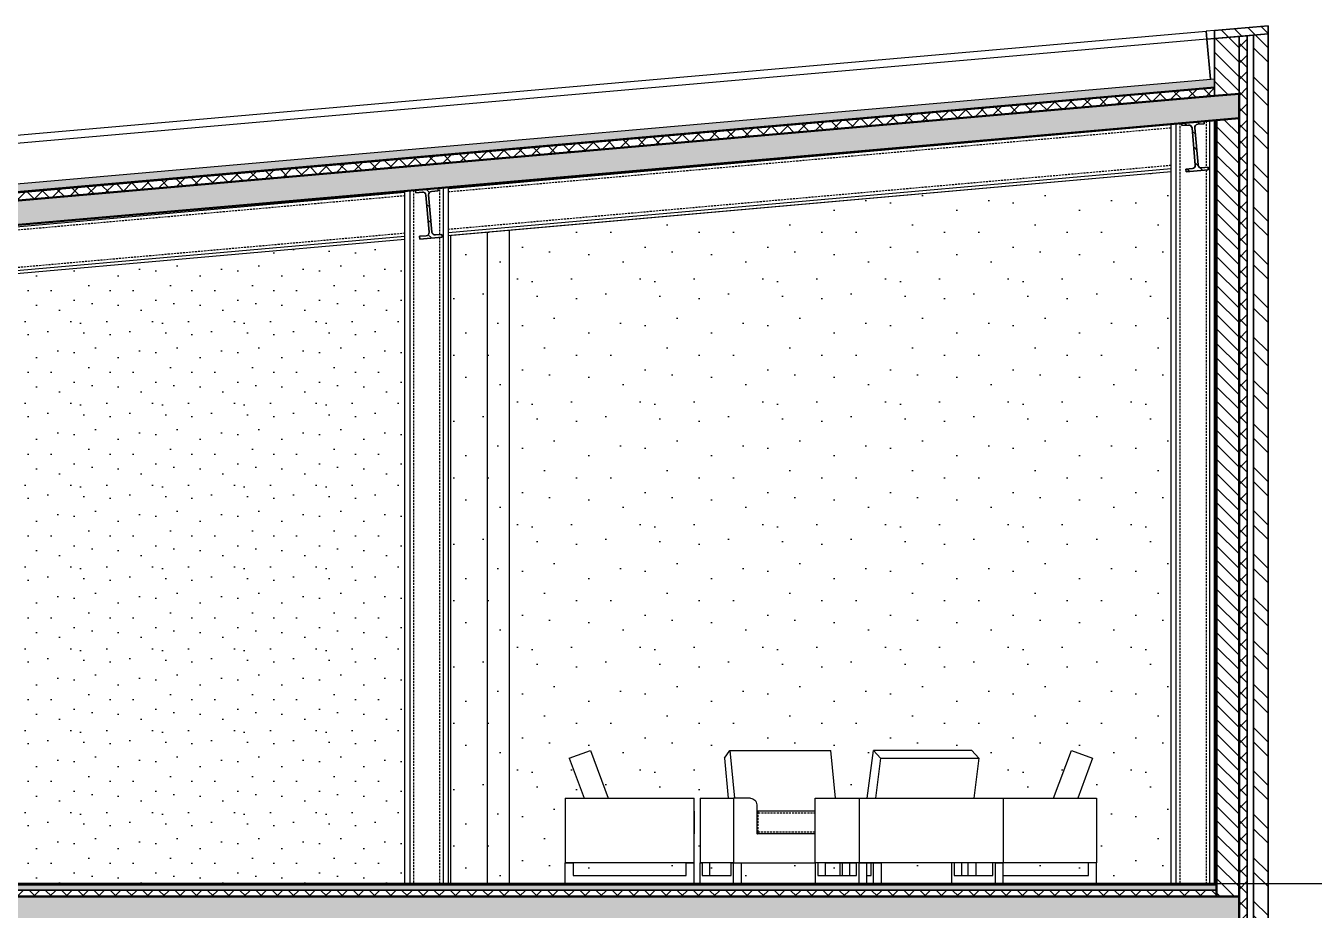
# Model space of a CAD drawing. Header units: millimetres. Extents: x -100 to 224448, y 0 to 22177.
# Drawn here: x 87564 to 95565, y 16685 to 22177 of the extents above; entities that cross this region are included whole.
import ezdxf

# ---------------------------------------------------------------- set-up
doc = ezdxf.new("R2010")
doc.units = ezdxf.units.MM
doc.linetypes.add('DASHED', pattern=[19.05, 12.7, -6.35])
doc.layers.get('0').update_dxf_attribs({"true_color": 0xdfdfdf})
for name, color, linetype in [('Background_0', 7, 'Continuous'), ('Background_Back bricks', 7, 'Continuous'), ('Background_Front bricks', 7, 'Continuous'), ('Boundary_0', 7, 'Continuous'), ('Boundary_Air', 7, 'Continuous'), ('Boundary_Bitumen_ SBS Modified_ Asphalt', 7, 'Continuous'), ('Boundary_Cavity Wall_ Front', 7, 'Continuous'), ('Boundary_Floor_ Ceramic Tiles', 7, 'Continuous'), ('Boundary_Front bricks', 7, 'Continuous'), ('Boundary_Gravel', 7, 'Continuous'), ('Boundary_Gypsum Board', 54, 'Continuous'), ('Boundary_Insulation_ Extruded Polystyrene', 42, 'Continuous'), ('Boundary_Insulation_ Polyurethane Foam', 42, 'Continuous'), ('Boundary_Screed', 7, 'Continuous'), ('Elevation_Gypsum Board', 7, 'Continuous'), ('Elevation_Plaster_ Cement', 7, 'Continuous'), ('Fill_0', 7, 'Continuous'), ('Fill_Bitumen_ SBS Modified_ Asphalt', 251, 'Continuous'), ('Fill_Concrete_ Beam and Pot Floor', 85, 'Continuous'), ('Fill_Concrete_ Reinforced', 85, 'Continuous'), ('Fill_Floor_ Ceramic Tiles', 251, 'Continuous'), ('Fill_Front bricks', 7, 'Continuous'), ('Fill_Gravel', 251, 'Continuous'), ('Fill_Gypsum Board', 251, 'Continuous'), ('Fill_Insulation_ Extruded Polystyrene', 42, 'Continuous'), ('Fill_Insulation_ Polyurethane Foam', 42, 'Continuous'), ('Fill_Screed', 251, 'Continuous'), ('Fill_Supporting Wall_ Brick', 11, 'Continuous'), ('Viewport border', 7, 'Continuous')]:
    doc.layers.add(name, color=color, linetype=linetype)
for name, color, linetype, lineweight in [('Background_Air', 7, 'Continuous', 9), ('Background_Bitumen_ SBS Modified_ Asphalt', 7, 'Continuous', 9), ('Background_Concrete_ Beam and Pot Floor', 7, 'Continuous', 9), ('Background_Concrete_ Reinforced', 7, 'Continuous', 9), ('Background_Floor_ Ceramic Tiles', 7, 'Continuous', 9), ('Background_Gravel', 7, 'Continuous', 9), ('Background_Gypsum Board', 7, 'Continuous', 9), ('Background_Insulation_ Extruded Polystyrene', 7, 'Continuous', 9), ('Background_Insulation_ Polyurethane Foam', 7, 'Continuous', 9), ('Background_Plaster_ Cement', 7, 'Continuous', 9), ('Background_Screed', 7, 'Continuous', 9), ('Background_Supporting Wall_ Brick', 7, 'Continuous', 9), ('Boundary_Concrete_ Beam and Pot Floor', 99, 'Continuous', 50), ('Boundary_Concrete_ Reinforced', 99, 'Continuous', 50), ('Boundary_Supporting Wall_ Brick', 14, 'Continuous', 50)]:
    doc.layers.add(name, color=color, linetype=linetype, lineweight=lineweight)
for name, color, linetype, true_color in [('Background_DETAIL_OBJECTS', 7, 'Continuous', 0xdfdfdf), ('Boundary_DETAIL_OBJECTS', 7, 'Continuous', 0xdfdfdf), ('Fill_DETAIL_OBJECTS', 7, 'Continuous', 0xdfdfdf)]:
    doc.layers.add(name, color=color, linetype=linetype, true_color=true_color)
doc.layers.add('BIM_ROOM_LINES', color=7, linetype='Continuous', plot=False)

# ---------------------------------------------------------------- blocks, each defined once
blk = doc.blocks.new("AA'__section__..%5CMainBuilding.dwg", base_point=(4426.8, -9050, 0))
at = {"layer": 'Elevation_Gypsum Board'}
h = blk.add_hatch(dxfattribs=at)
h.set_pattern_fill('DOTS2', color=256, scale=30, style=0)
h.paths.add_polyline_path([(22631.2, 8330), (22631.2, 8319.7), (22631.2, 8295), (22631.2, 8250), (22631.2, 8110), (22631.2, 7930), (22631.2, 7800), (22668.3, 7800), (22668.3, 7930), (22668.3, 8330), (22843.6, 8330), (22819.6, 8578.3), (22853.5, 8627.4), (23481.4, 8627.4), (23510.2, 8330), (23657, 8330), (23706.5, 8330), (23744.6, 8627.4), (24355.4, 8627.4), (24400.2, 8578.3), (24368.5, 8330), (24549.7, 8330), (24864.1, 8330), (24975.3, 8627.4), (25106.4, 8578.3), (25013.6, 8330), (25131.2, 8330), (25131.2, 7930), (25131.2, 7800), (25593.9, 7800), (25593.9, 12222.9), (21120.9, 11826.8), (21120.9, 7800), (21831.2, 7800), (21831.2, 7930), (21831.2, 8330), (21948.9, 8330), (21856, 8578.3), (21987.2, 8627.4), (22098.4, 8330)])
h = blk.add_hatch(dxfattribs=at)
h.set_pattern_fill('DOTS2', color=256, scale=30, style=0)
h.paths.add_polyline_path([(22581.2, 7930), (21881.2, 7930), (21881.2, 7850), (22581.2, 7850)])
h = blk.add_hatch(dxfattribs=at)
h.set_pattern_fill('DOTS2', color=256, scale=30, style=0)
h.paths.add_polyline_path([(22729.5, 7930), (22729.5, 7850), (22862.4, 7850), (22862.4, 7930)])
h = blk.add_hatch(dxfattribs=at)
h.set_pattern_fill('DOTS2', color=256, scale=30, style=0)
h.paths.add_polyline_path([(22923.6, 7930), (22923.6, 7800), (23383.3, 7800), (23383.3, 7930)])
h = blk.add_hatch(dxfattribs=at)
h.set_pattern_fill('DOTS2', color=256, scale=30, style=0)
h.paths.add_polyline_path([(23537.6, 7930), (23447.4, 7930), (23447.4, 7850), (23537.6, 7850)])
h = blk.add_hatch(dxfattribs=at)
h.set_pattern_fill('DOTS2', color=256, scale=30, style=0)
h.paths.add_polyline_path([(23598.8, 7930), (23598.8, 7850), (23639.9, 7850), (23639.9, 7930)])
h = blk.add_hatch(dxfattribs=at)
h.set_pattern_fill('DOTS2', color=256, scale=30, style=0)
h.paths.add_polyline_path([(23731.7, 7930), (23703.9, 7930), (23703.9, 7850), (23731.7, 7850)])
h = blk.add_hatch(dxfattribs=at)
h.set_pattern_fill('DOTS2', color=256, scale=30, style=0)
h.paths.add_polyline_path([(23792.9, 7930), (23792.9, 7800), (24229.1, 7800), (24229.1, 7930)])
h = blk.add_hatch(dxfattribs=at)
h.set_pattern_fill('DOTS2', color=256, scale=30, style=0)
h.paths.add_polyline_path([(24331.2, 7850), (24331.2, 7930), (24293.1, 7930), (24293.1, 7850)])
h = blk.add_hatch(dxfattribs=at)
h.set_pattern_fill('DOTS2', color=256, scale=30, style=0)
h.paths.add_polyline_path([(24485.6, 7930), (24381.2, 7930), (24381.2, 7850), (24485.6, 7850)])
h = blk.add_hatch(dxfattribs=at)
h.set_pattern_fill('DOTS2', color=256, scale=30, style=0)
h.paths.add_polyline_path([(25081.2, 7930), (24549.7, 7930), (24549.7, 7850), (25081.2, 7850)])
at = {"layer": 'Elevation_Plaster_ Cement'}
h = blk.add_hatch(dxfattribs=at)
h.set_pattern_fill('DOTS2', color=256, scale=20, style=0)
h.paths.add_polyline_path([(13278.1, 9935), (13278.1, 7800), (14174.2, 7800), (14268.3, 8030), (14268.8, 8031.3), (14272.6, 8040.9), (14296.6, 8102.2), (14296.7, 8102.4), (14296.7, 8102.5, -0.269538), (14298.5, 8103.9), (14324.1, 8166.5), (14322.2, 8166.5), (14322.3, 8171), (14322.5, 8171), (14322.5, 8171.5), (14063, 8542.1), (14063, 8548.2), (14598.4, 8160.1), (14598.4, 8154.2), (14525.3, 8161.8), (14525.1, 8157.3), (14523.2, 8157.4), (14641, 7800), (14908.5, 7800), (14908.5, 8372.3), (14908.5, 8410), (14908.5, 8470), (14758.5, 8470), (14758.5, 8490), (16258.5, 8490), (16258.5, 8470), (16108.5, 8470), (16108.5, 8410), (16108.5, 8372.3), (16108.5, 7800), (16375.9, 7800), (16493.8, 8157.4), (16491.8, 8157.3), (16491.6, 8161.8), (16418.5, 8154.2), (16418.5, 8160.1), (16954, 8548.2), (16954, 8542.1), (16694.5, 8171.5), (16694.5, 8171), (16694.7, 8171), (16694.8, 8166.5), (16692.8, 8166.5), (16718.4, 8103.9, -0.269538), (16720.3, 8102.5), (16720.4, 8102.2), (16744.4, 8040.9), (16748.1, 8031.3), (16748.6, 8030), (16842.7, 7800), (20835.9, 7800), (20835.9, 11801.6), (11180.9, 10946.9), (11180.9, 8548.1), (11238.1, 8542.1), (11238.1, 9935)])
at = {"layer": 'Fill_0', "extrusion": (-1.97613e-15, 2.36291e-15, -1)}
h = blk.add_hatch(dxfattribs=at)
h.set_pattern_fill('ANSI31', color=256, scale=20, style=0)
h.set_pattern_definition([(45, (-5595.9, -5200), (-44.90128, 44.90128), [])])
edge = h.paths.add_edge_path()
edge.add_line((-25701.9, 12510.7), (-25661.1, 12507.1))
edge.add_line((-25661.1, 12507.1), (-25659.7, 12523.7))
edge.add_line((-25659.7, 12523.7), (-25798.1, 12535.8))
edge.add_line((-25798.1, 12535.8), (-25799.6, 12519.2))
edge.add_line((-25799.6, 12519.2), (-25758.8, 12515.6))
edge.add_spline(control_points=[(-25758.8, 12515.6), (-25739, 12513.9), (-25740.8, 12494.1)], knot_values=[-0.785398, -0.785398, -0.785398, 0.785398, 0.785398, 0.785398], weights=[1, 0.707107, 1], degree=2, periodic=0)
edge.add_line((-25740.8, 12494.1), (-25761, 12263.2))
edge.add_spline(control_points=[(-25761, 12263.2), (-25762.7, 12243.3), (-25782.5, 12245.1)], knot_values=[-0.785398, -0.785398, -0.785398, 0.785398, 0.785398, 0.785398], weights=[1, 0.707107, 1], degree=2, periodic=0)
edge.add_line((-25782.5, 12245.1), (-25823.3, 12248.6))
edge.add_line((-25823.3, 12248.6), (-25824.7, 12232))
edge.add_line((-25824.7, 12232), (-25686.2, 12219.9))
edge.add_line((-25686.2, 12219.9), (-25684.8, 12236.5))
edge.add_line((-25684.8, 12236.5), (-25725.5, 12240.1))
edge.add_spline(control_points=[(-25725.5, 12240.1), (-25745.4, 12241.8), (-25743.6, 12261.6)], knot_values=[-0.785398, -0.785398, -0.785398, 0.785398, 0.785398, 0.785398], weights=[1, 0.707107, 1], degree=2, periodic=0)
edge.add_line((-25743.6, 12261.6), (-25723.4, 12492.6))
edge.add_spline(control_points=[(-25723.4, 12492.6), (-25721.7, 12512.4), (-25701.9, 12510.7)], knot_values=[-0.785398, -0.785398, -0.785398, 0.785398, 0.785398, 0.785398], weights=[1, 0.707107, 1], degree=2, periodic=0)
at = {"layer": 'Fill_0', "extrusion": (8.443e-16, 1.17679e-15, -1)}
h = blk.add_hatch(dxfattribs=at)
h.set_pattern_fill('ANSI31', color=256, scale=20, style=0)
h.set_pattern_definition([(45, (-5595.9, -5200), (-44.90128, 44.90128), [])])
edge = h.paths.add_edge_path()
edge.add_spline(control_points=[(-21000.8, 12098.8), (-20981, 12097), (-20982.7, 12077.2)], knot_values=[-0.785398, -0.785398, -0.785398, 0.785398, 0.785398, 0.785398], weights=[1, 0.707107, 1], degree=2, periodic=0)
edge.add_line((-20982.7, 12077.2), (-21002.9, 11846.3))
edge.add_spline(control_points=[(-21002.9, 11846.3), (-21004.7, 11826.5), (-21024.5, 11828.2)], knot_values=[-0.785398, -0.785398, -0.785398, 0.785398, 0.785398, 0.785398], weights=[1, 0.707107, 1], degree=2, periodic=0)
edge.add_line((-21024.5, 11828.2), (-21065.2, 11831.8))
edge.add_line((-21065.2, 11831.8), (-21066.7, 11815.1))
edge.add_line((-21066.7, 11815.1), (-20928.2, 11803))
edge.add_line((-20928.2, 11803), (-20926.8, 11819.7))
edge.add_line((-20926.8, 11819.7), (-20967.5, 11823.2))
edge.add_spline(control_points=[(-20967.5, 11823.2), (-20987.3, 11825), (-20985.6, 11844.8)], knot_values=[-0.785398, -0.785398, -0.785398, 0.785398, 0.785398, 0.785398], weights=[1, 0.707107, 1], degree=2, periodic=0)
edge.add_line((-20985.6, 11844.8), (-20965.4, 12075.7))
edge.add_spline(control_points=[(-20965.4, 12075.7), (-20963.7, 12095.5), (-20943.8, 12093.8)], knot_values=[-0.785398, -0.785398, -0.785398, 0.785398, 0.785398, 0.785398], weights=[1, 0.707107, 1], degree=2, periodic=0)
edge.add_line((-20943.8, 12093.8), (-20903.1, 12090.2))
edge.add_line((-20903.1, 12090.2), (-20901.6, 12106.9))
edge.add_line((-20901.6, 12106.9), (-21040.1, 12119))
edge.add_line((-21040.1, 12119), (-21041.6, 12102.3))
edge.add_line((-21041.6, 12102.3), (-21000.8, 12098.8))
at = {"layer": 'Fill_Bitumen_ SBS Modified_ Asphalt', "extrusion": (-8.83442e-16, 1.01422e-14, -1)}
blk.add_hatch(color=256, dxfattribs=at).paths.add_polyline_path([(-5927.9, 11002.6), (-25863.9, 12746.8), (-25863.9, 12741.8), (-5927.9, 10997.6)])
at = {"layer": 'Fill_Concrete_ Beam and Pot Floor', "extrusion": (-3.14407e-16, 3.56193e-15, -1)}
h = blk.add_hatch(dxfattribs=at)
h.set_pattern_fill('CONCRETE2', color=256, scale=20, angle=15, style=0)
h.set_pattern_definition([(65, (-5595.9, -5200), (288.1626, 50.8108), [30.48, -335.28]), (10, (-5595.9, -5200), (-133.5858, 280.6803), [24.384, -268.224]), (115.4514, (-5571.9, -5195.77), (154.577, 331.491), [25.904, -284.944]), (61.1842, (-5616.94, -5121.5), (436.358, 47.282), [45.72, -502.92]), (111.6356, (-5580.57, -5117.55), (264.442, 480.704), [38.856, -427.416]), (6.1842, (-5616.94, -5121.5), (264.442, 480.704), [36.576, -402.336]), (36, (-5572.42, -5130.6), (276.6663, -95.2638), [30.48, -335.28]), (341, (-5572.42, -5130.6), (19.2398, 310.2522), [24.384, -268.224]), (86.4514, (-5549.37, -5138.54), (295.9062, 214.988), [25.904, -284.944]), (52.5, (-5595.9, -5200), (-30.24175, 131.95726), [0, -264.9728, 0, -272.288, 0, -269.24]), (22.5, (-5595.9, -5200), (61.7827, 182.4979), [0, -155.2448, 0, -258.8768, 0, -102.616]), (342.5, (-5683.44, -5223.46), (211.9256, 47.29565), [0, -101.6, 0, -316.992, 0, -420.624]), (332.5, (-5722.7, -5233.97), (218.4016, 100.6383), [0, -132.08, 0, -210.5152, 0, -298.704])])
h.paths.add_polyline_path([(-26015.9, 12554.3), (-5775.9, 10783.5), (-5775.9, 10934.1), (-5927.9, 10947.4), (-25863.9, 12691.6), (-26015.9, 12704.9)])
at = {"layer": 'Fill_Concrete_ Reinforced', "extrusion": (1.66128e-17, 2.88827e-15, -1)}
h = blk.add_hatch(dxfattribs=at)
h.set_pattern_fill('CONCRETE1', color=256, scale=20, angle=15, style=0)
h.set_pattern_definition([(15, (-5595.9, -5200), (287.368, 497.736), [50.8, -355.6]), (105, (-5595.9, -5200), (-497.736, 287.368), [50.8, -355.6]), (150, (-5546.83, -5186.85), (-392.5523, -105.184), [71.842, -502.8944]), (15, (-5606, -4966.04), (287.368, 497.736), [50.8, -355.6]), (60, (-5574.9, -4984), (-105.184, 392.5523), [35.921, -538.8154]), (150, (-5574.9, -4984), (-392.5523, -105.184), [35.921, -538.8154]), (15, (-5485.1, -4828.46), (287.368, 497.736), [71.842, -334.558]), (60, (-5485.1, -4828.46), (-105.184, 392.5523), [50.8, -523.9364]), (150, (-5415.7, -4809.87), (-392.5523, -105.184), [50.8, -523.9364]), (105, (-5352.3, -5029.55), (-497.736, 287.368), [50.8, -355.6]), (60, (-5352.32, -5029.55), (-105.184, 392.5523), [35.921, -538.8154]), (150, (-5334.36, -4998.44), (-392.5523, -105.184), [35.921, -538.8154]), (15, (-5573.13, -5088.7), (287.368, 497.736), [25.4, -340.36]), (15, (-5305, -4911.7), (287.368, 497.736), [25.4, -340.36]), (105, (-5440.83, -4895.5), (-497.736, 287.368), [25.4, -340.36]), (150, (-5332.6, -5103.15), (-392.5523, -105.184), [35.921, -538.8154]), (150, (-5576.65, -4879.3), (-392.5523, -105.184), [35.921, -538.8154]), (60, (-5446.4, -5021.9), (-105.184, 392.5523), [35.921, -538.8154]), (105, (-5474.1, -5114.77), (-497.736, 287.368), [6.35, -400.05]), (105, (-5500.1, -4944.24), (-497.736, 287.368), [6.35, -400.05]), (105, (-5334.15, -4827.46), (-497.736, 287.368), [6.35, -400.05]), (105, (-5272.14, -5034.36), (-497.736, 287.368), [6.35, -400.05])])
h.paths.add_polyline_path([(-26015.9, 7550), (-5775.9, 7550), (-5775.9, 7720), (-5915.9, 7720), (-25875.9, 7720), (-26015.9, 7720)])
at = {"layer": 'Fill_DETAIL_OBJECTS', "extrusion": (1.98867e-15, -1.35229e-15, -1)}
h = blk.add_hatch(dxfattribs=at)
h.set_pattern_fill('ANSI31', color=256, scale=20, style=0)
h.set_pattern_definition([(45, (-5595.9, -5200), (-44.90128, 44.90128), [])])
h.paths.add_polyline_path([(-25863.9, 13098.1), (-26195.9, 13127.2), (-26195.9, 13077), (-25863.9, 13047.9)])
at = {"layer": 'Fill_DETAIL_OBJECTS', "extrusion": (-1.74004e-16, 3.51253e-30, -1)}
h = blk.add_hatch(dxfattribs=at)
h.set_pattern_fill('ANSI31', color=256, scale=20, style=0)
h.set_pattern_definition([(45, (-5595.9, -5200), (-44.90128, 44.90128), [])])
h.paths.add_polyline_path([(-25863.9, 13047.9), (-26015.9, 13061.2), (-26015.9, 12704.9), (-25863.9, 12691.6)])
at = {"layer": 'Fill_Floor_ Ceramic Tiles', "extrusion": (2.10113e-17, -4.02994e-14, -1)}
h = blk.add_hatch(dxfattribs=at)
h.set_pattern_fill('_USER', color=256, scale=60, angle=90, style=0, pattern_type=0)
h.set_pattern_definition([(90, (-5595.9, -5200), (-60, -2e-13), [])])
h.paths.add_polyline_path([(-5915.9, 7800), (-25875.9, 7800), (-25875.9, 7792), (-5915.9, 7792)])
at = {"layer": 'Fill_Front bricks', "extrusion": (-3.94498e-15, 6.14013e-18, -1)}
h = blk.add_hatch(dxfattribs=at)
h.set_pattern_fill('ANSI32', color=256, scale=20, style=0)
h.set_pattern_definition([(45, (-5595.9, -5200), (-134.7038, 134.7038), []), (45, (-5506.1, -5200), (-134.7038, 134.7038), [])])
h.paths.add_polyline_path([(-26195.9, 13077), (-26195.9, 7550), (-26105.9, 7550), (-26105.9, 13069.1)])
at = {"layer": 'Fill_Gravel', "extrusion": (7.13573e-16, -8.11374e-15, -1)}
h = blk.add_hatch(dxfattribs=at)
h.set_pattern_fill('GRAVEL1', color=256, scale=10, angle=15, style=0)
h.set_pattern_definition([(243.0128, (-5517.303, -4992.59), (-971.645967, -1937.4994145), [24.2165, -2397.4358]), (199.9697, (-5528.293, -5014.17), (2039.8129444, 732.9143235), [41.5562, -4114.0665]), (147.5104, (-5567.35, -5028.362), (2251.126987, -1446.6607953), [29.3018, -2900.8858]), (282.2737, (-5623.511, -5089.998), (-757.8826197, 3523.9202684), [37.8428, -3746.4404]), (307.8337, (-5615.467, -5126.976), (-1428.383936, 1853.4615588), [37.1079, -3673.6871]), (12.2737, (-5592.706, -5156.284), (-3523.9202684, -757.8826197), [37.8428, -3746.4404]), (52.6942, (-5555.728, -5148.239), (-1794.3938764, -2344.3017267), [50.0452, -4954.4728]), (87.2553, (-5525.397, -5108.4324), (192.1451693, 4151.178115), [47.2478, -4677.5378]), (136.4296, (-5523.135, -5061.239), (-1996.570956, 1887.565762), [37.971, -3759.1331]), (190.2364, (-5550.646, -5035.067), (1959.120334, 338.596577), [43.3498, -2124.1373]), (237.3974, (-5593.3054, -5042.771), (-1573.9397224, -2471.5812392), [56.0606, -5550.0075]), (153.8141, (-5450.918, -5045.615), (-1496.591497, 717.087291), [19.1342, -1894.2919]), (186.4692, (-5468.088, -5037.172), (2353.4413602, 257.9018128), [36.4027, -3603.872]), (240, (-5504.26, -5041.27), (46.58744, -173.8667), [25.4558, -229.1026]), (218.1986, (-5522.02, -5023.67), (776.15828, 580.670656), [13.7084, -1357.1307]), (306.8014, (-5532.793, -5032.147), (-313.62893, 475.01257), [19.3865, -949.9432]), (45.9638, (-5521.18, -5047.67), (428.42463, 487.49592), [31.4872, -1018.0841]), (176.5651, (-5499.29, -5025.034), (394.32073, -80.6915), [22.7684, -546.4417]), (31.3895, (-5633.636, -5059.168), (1598.9049246, 987.4730624), [31.896, -3157.7121]), (85.3462, (-5606.408, -5042.555), (-183.00396, -2098.8829984), [26.759, -2649.1334]), (308.1986, (-5508.61, -4990.26), (-580.670656, 776.15828), [27.4167, -1343.4224]), (358.6105, (-5491.656, -5011.807), (-1878.428814, 55.7242953), [31.896, -3157.7121]), (354.444, (-5604.752, -5166.965), (-962.508234, 114.795375), [30.7584, -1507.1623]), (309.7751, (-5574.138, -5169.943), (-1381.7937544, 1679.5969543), [25.772, -2551.4357]), (81.8014, (-5460.284, -5163.662), (114.7964, 962.508115), [27.4167, -1343.4224]), (32.354, (-5456.374, -5136.525), (-2073.9173282, -1301.102299), [30.1736, -2987.1763]), (84.444, (-5545.479, -5186.49), (-114.795375, -962.508234), [15.3792, -1522.5415]), (116.3099, (-5470.716, -5166.457), (-360.215985, 648.87941), [9.1782, -908.6452]), (180.9638, (-5474.784, -5158.23), (568.18738, -34.104), [37.1079, -705.051]), (201.009, (-5511.887, -5158.854), (1692.0790475, 639.7407994), [34.389, -3404.5061]), (318.6901, (-5516.987, -5063.32), (-267.04172, 301.14573), [25.96, -623.0392]), (8.1572, (-5497.487, -5080.4555), (3048.908147, 444.2515605), [45.3229, -4486.9613]), (75.9454, (-5452.623, -5074.025), (-369.354585, -1403.416322), [18.5321, -1834.6813]), (105, (-5448.12, -5056.05), (-220.4541, 127.2792), [10.8, -169.2]), (135.2564, (-5516.762, -5154.57), (1021.577817, -1030.717494), [25.0063, -2475.6336]), (63.0128, (-5534.523, -5136.967), (971.645967, 1937.4994145), [48.433, -2373.2194]), (15, (-5512.54, -5093.8), (127.2792, 220.4541), [46.8, -133.2]), (340.3048, (-5467.339, -5081.695), (-2064.777887, 751.1940244), [28.4605, -2817.5893]), (269.0546, (-5440.543, -5091.286), (12.48309, -742.05404), [26.2084, -1284.2114]), (222.646, (-5440.976, -5117.491), (-2837.5909561, -2623.8287673), [42.6717, -4224.5053]), (190.4261, (-5472.363, -5146.4), (-2306.8515396, -431.7703282), [45.1438, -4469.2289])])
h.paths.add_polyline_path([(-5927.9, 11052.8), (-25863.9, 12797), (-25863.9, 12746.8), (-5927.9, 11002.6)])
at = {"layer": 'Fill_Gypsum Board', "extrusion": (3.09315e-14, 6.44154e-17, -1)}
h = blk.add_hatch(dxfattribs=at)
h.set_pattern_fill('ANSI34', color=256, scale=10, style=0)
h.set_pattern_definition([(45, (-5595.9, -5200), (-134.7038, 134.7038), []), (45, (-5551, -5200), (-134.7038, 134.7038), []), (45, (-5506.1, -5200), (-134.7038, 134.7038), []), (45, (-5461.2, -5200), (-134.7038, 134.7038), [])])
h.paths.add_polyline_path([(-25863.9, 7800), (-25863.9, 12541), (-25875.9, 12542), (-25875.9, 7800)])
at = {"layer": 'Fill_Insulation_ Extruded Polystyrene', "extrusion": (2.11813e-17, 8.48409e-16, -1)}
h = blk.add_hatch(dxfattribs=at)
h.set_pattern_fill('INSULATION', color=256, scale=20, style=0)
h.set_pattern_definition([(45, (-5595.9, -5200), (-50.28943, 50.28943), []), (135, (-5595.9, -5200), (-50.28943, -50.28943), [])])
h.paths.add_polyline_path([(-5915.9, 7760), (-25875.9, 7760), (-25875.9, 7720), (-5915.9, 7720)])
at = {"layer": 'Fill_Insulation_ Polyurethane Foam', "extrusion": (3.44731e-15, 2.00617e-18, -1)}
h = blk.add_hatch(dxfattribs=at)
h.set_pattern_fill('INSULATION', color=256, scale=20, style=0)
h.set_pattern_definition([(45, (-5595.9, -5200), (-50.28943, 50.28943), []), (135, (-5595.9, -5200), (-50.28943, -50.28943), [])])
h.paths.add_polyline_path([(-26065.9, 13065.6), (-26065.9, 7550), (-26015.9, 7550), (-26015.9, 7720), (-26015.9, 12554.3), (-26015.9, 13061.2)])
at = {"layer": 'Fill_Insulation_ Polyurethane Foam', "extrusion": (-8.48495e-17, 1.01422e-15, -1)}
h = blk.add_hatch(dxfattribs=at)
h.set_pattern_fill('INSULATION', color=256, scale=20, style=0)
h.set_pattern_definition([(45, (-5595.9, -5200), (-50.28943, 50.28943), []), (135, (-5595.9, -5200), (-50.28943, -50.28943), [])])
h.paths.add_polyline_path([(-5927.9, 10997.6), (-25863.9, 12741.8), (-25863.9, 12691.6), (-5927.9, 10947.4)])
at = {"layer": 'Fill_Screed', "extrusion": (2.11813e-17, 1.06051e-15, -1)}
h = blk.add_hatch(dxfattribs=at)
h.set_pattern_fill('SCREED', color=256, scale=20, angle=15, style=0)
h.set_pattern_definition([(15, (-5595.9, -5200), (915.6406, 508.3053), [-127, 0, -381, 0]), (15, (-5599.19, -5187.73), (915.6406, 508.3053), [-50.8, 0, -177.8, 0, -91.44, 0, -381, 0]), (15, (-5602.47, -5175.47), (915.6406, 508.3053), [-25.4, 0, -127, 0, -127, 0, -279.4, 0, -91.44, 0]), (15, (-5605.76, -5163.2), (915.6406, 508.3053), [-91.44, 0, -406.4, 0]), (15, (-5609.05, -5150.93), (915.6406, 508.3053), [-304.8, 0, -304.8, 0]), (15, (-5612.34, -5138.66), (915.6406, 508.3053), [-431.8, 0]), (15, (-5615.62, -5126.4), (915.6406, 508.3053), [-127, 0, -558.8, 0]), (15, (-5618.9, -5114.13), (915.6406, 508.3053), [-177.8, 0, -101.6, 0]), (15, (-5622.2, -5101.86), (915.6406, 508.3053), [-254, 0]), (15, (-5628.77, -5077.33), (915.6406, 508.3053), [-35.56, 0, -381, 0, -228.6, 0]), (15, (-5632.06, -5065.06), (915.6406, 508.3053), [-50.8, 0, -5.08, 0, -127, 0]), (15, (-5635.34, -5052.8), (915.6406, 508.3053), [-25.4, 0, -330.2, 0, -381, 0]), (15, (-5638.63, -5040.53), (915.6406, 508.3053), [-254, 0]), (15, (-5641.92, -5028.26), (915.6406, 508.3053), [-127, 0, -533.4, 0]), (15, (-5648.5, -5003.72), (915.6406, 508.3053), [-609.6, 0]), (15, (-5651.78, -4991.46), (915.6406, 508.3053), [-127, 0, -10.16, 0, -177.8, 0]), (15, (-5655.07, -4979.2), (915.6406, 508.3053), [-35.56, 0, -254, 0, -101.6, 0, -177.8, 0, -203.2, 0]), (15, (-5658.35, -4966.92), (915.6406, 508.3053), [-76.2, 0, -101.6, 0, -254, 0, -10.16, 0, -127, 0]), (15, (-5661.64, -4954.65), (915.6406, 508.3053), [-254, 0])])
h.paths.add_polyline_path([(-5915.9, 7792), (-25875.9, 7792), (-25875.9, 7760), (-5915.9, 7760)])
at = {"layer": 'Fill_Supporting Wall_ Brick', "extrusion": (4.95788e-16, 8.2732e-17, -1)}
h = blk.add_hatch(dxfattribs=at)
h.set_pattern_fill('ANSI31', color=256, scale=20, style=0)
h.set_pattern_definition([(45, (-5595.9, -5200), (-44.90128, 44.90128), [])])
h.paths.add_polyline_path([(-26015.9, 12554.3), (-26015.9, 7720), (-25875.9, 7720), (-25875.9, 7800), (-25875.9, 12542)])
at = {"linetype": 'DASHED', "extrusion": (0, 1, 1.06547e-32)}
for p, q in [((25593.9, 12492.3), (21105.9, 12095)), ((25646.9, 12522), (25646.9, 7800)), ((25810.9, 12536.4), (25810.9, 12247.6)), ((25593.9, 12259.6), (21105.9, 11862.3)), ((25810.9, 12230.8), (25810.9, 7800)), ((20888.9, 12105.7), (20888.9, 7800)), ((21052.9, 11830.7), (21052.9, 12120.1)), ((20835.9, 12071.1), (11165.9, 11215)), ((20835.9, 11838.4), (11165.9, 10982.3)), ((21052.9, 7800), (21052.9, 11813.9)), ((23020.2, 8240), (23022.3, 8240)), ((23022.3, 8240), (23029.9, 8240)), ((23029.9, 8120), (23029.9, 8240)), ((23029.9, 8240), (23383.3, 8240)), ((23022.3, 8120), (23020.2, 8120)), ((23029.9, 8120), (23022.3, 8120)), ((23383.3, 8120), (23029.9, 8120))]:
    blk.add_line(p, q, dxfattribs=at)
blk.add_line((5427.9, 7800), (41613.9, 7800))
blk.add_line((5427.9, 7800), (41613.9, 7800))
at = {"linetype": 'DASHED'}
for centre, major_axis, ratio, start_param, end_param in [((23027.3, 8240), (0, 10), 0.965926, 0.785398, 0.821328), ((23027.3, 8240), (0, 10), 0.965926, 0, 0.785398), ((23027.3, 8240), (0, 10), 0.258819, 5.497787, 6.283185), ((23027.3, 8240), (0, 10), 0.258819, 4.712389, 5.497787), ((23027.3, 8120), (0, -10), 0.965926, 5.461858, 5.497787), ((23027.3, 8120), (0, -10), 0.965926, 5.497787, 6.282008), ((23027.3, 8120), (0, -10), 0.258819, 0, 0.785398), ((23027.3, 8120), (0, -10), 0.258819, 0.785398, 1.570796)]:
    blk.add_ellipse(centre, major_axis=major_axis, ratio=ratio, start_param=start_param, end_param=end_param, dxfattribs=at)
at = {"layer": 'Background_0', "extrusion": (0, 1, 1.06547e-32)}
for p, q in [((25593.9, 12512.3), (21105.9, 12115)), ((25593.9, 12517.4), (25625.9, 12520.2)), ((25593.9, 7800), (25593.9, 12517.4)), ((25625.9, 12520.2), (25632.1, 12520.7)), ((25625.9, 7800), (25625.9, 12520.2)), ((25632.1, 12520.7), (25646.9, 12522)), ((25640.9, 12521.5), (25640.9, 12521.5)), ((25646.9, 12522), (25659.7, 12523.1)), ((25798.1, 12535.8), (25659.7, 12523.7)), ((25659.7, 12523.7), (25661.1, 12507.1)), ((25661.1, 12507.1), (25701.9, 12510.7)), ((25723.4, 12492.6), (25743.6, 12261.6)), ((25761, 12263.2), (25740.8, 12494.1)), ((25758.8, 12515.6), (25799.6, 12519.2)), ((25799.6, 12519.2), (25798.1, 12535.8)), ((25798.2, 12535.3), (25810.9, 12536.4)), ((25825.7, 12537.7), (25810.9, 12536.4)), ((25813.1, 12536.6), (25813.1, 12536.6)), ((25831.9, 12538.2), (25825.7, 12537.7)), ((25831.9, 12538.2), (25845.8, 12539.4)), ((25831.9, 12538.2), (25831.9, 7800)), ((25845.8, 12539.4), (25863.9, 12541)), ((25845.8, 12539.4), (25863.9, 12537.8)), ((25823.3, 12248.6), (25782.5, 12245.1)), ((25824.7, 12232), (25823.3, 12248.6)), ((25593.9, 12239.6), (21105.9, 11842.3)), ((21105.9, 11825.5), (25593.9, 12222.9)), ((21120.9, 11826.8), (25593.9, 12222.8)), ((21120.9, 11826.8), (25593.9, 12222.8)), ((25725.5, 12240.1), (25684.8, 12236.5)), ((25684.8, 12236.5), (25686.2, 12219.9)), ((25686.2, 12219.9), (25824.7, 12232)), ((20835.9, 12091.1), (11165.9, 11235)), ((20835.9, 12101.1), (20867.9, 12103.9)), ((20835.9, 7800), (20835.9, 12101.1)), ((20867.9, 12103.9), (20874, 12104.4)), ((20867.9, 7800), (20867.9, 12103.9)), ((20874, 12104.4), (20888.9, 12105.7)), ((20901.6, 12106.9), (20888.9, 12105.7)), ((21040.1, 12119), (20901.6, 12106.9)), ((20901.6, 12106.9), (20903.1, 12090.2)), ((20903.1, 12090.2), (20943.8, 12093.8)), ((21000.8, 12098.8), (21041.6, 12102.3)), ((21052.9, 12120.1), (21040.1, 12119)), ((21041.6, 12102.3), (21040.1, 12119)), ((21067.7, 12121.4), (21052.9, 12120.1)), ((21073.9, 12121.9), (21067.7, 12121.4)), ((21073.9, 12121.9), (21105.9, 12124.7)), ((21073.9, 12121.9), (21073.9, 7800)), ((21105.9, 7800), (21105.9, 12124.7)), ((21105.9, 12115), (21105.9, 12124.7)), ((21105.9, 12109.1), (21105.9, 12115)), ((21105.9, 12095), (21105.9, 12109.1)), ((21105.9, 11862.3), (21105.9, 12095)), ((20965.4, 12075.7), (20985.6, 11844.8)), ((21002.9, 11846.3), (20982.7, 12077.2)), ((21105.9, 11848.2), (21105.9, 11862.3)), ((21105.9, 11842.3), (21105.9, 11848.2)), ((21105.9, 11825.5), (21105.9, 11842.3)), ((20835.9, 11818.4), (11165.9, 10962.3)), ((11165.9, 10945.6), (20835.9, 11801.6)), ((20967.5, 11823.2), (20926.8, 11819.7)), ((20926.8, 11819.7), (20928.2, 11803)), ((20928.2, 11803), (21066.7, 11815.1)), ((21065.2, 11831.8), (21024.5, 11828.2)), ((21066.7, 11815.1), (21065.2, 11831.8)), ((21120.9, 7800), (21120.9, 11826.9)), ((21120.9, 7800), (21120.9, 11826.9)), ((21120.9, 11826.8), (21120.9, 11826.9)), ((21120.9, 11826.8), (21120.9, 11826.9)), ((21856, 8578.3), (21987.2, 8627.4)), ((21856, 8578.3), (21948.9, 8330)), ((21987.2, 8627.4), (22098.4, 8330)), ((21987.2, 8627.4), (22098.4, 8330)), ((21987.2, 8627.4), (22098.4, 8330)), ((21987.2, 8627.4), (22098.4, 8330)), ((21987.2, 8627.4), (22098.4, 8330)), ((21987.2, 8627.4), (22098.4, 8330)), ((22819.6, 8578.3), (22853.5, 8627.4)), ((22819.6, 8578.3), (22843.6, 8330)), ((22853.5, 8627.4), (23481.4, 8627.4)), ((22853.5, 8627.4), (22882.3, 8330)), ((23510.2, 8330), (23481.4, 8627.4)), ((23706.5, 8330), (23744.6, 8627.4)), ((23744.6, 8627.4), (23789.4, 8578.3)), ((24355.4, 8627.4), (23744.6, 8627.4)), ((23789.4, 8578.3), (23757.7, 8330)), ((23789.4, 8578.3), (24400.2, 8578.3)), ((24400.2, 8578.3), (24355.4, 8627.4)), ((24400.2, 8578.3), (24368.5, 8330)), ((24864.1, 8330), (24975.3, 8627.4)), ((24975.3, 8627.4), (25106.4, 8578.3)), ((25106.4, 8578.3), (25013.6, 8330)), ((25106.4, 8578.3), (25013.6, 8330)), ((25106.4, 8578.3), (25013.6, 8330)), ((25106.4, 8578.3), (25013.6, 8330)), ((25106.4, 8578.3), (25013.6, 8330)), ((25106.4, 8578.3), (25013.6, 8330)), ((21831.2, 8330), (22631.2, 8330)), ((21831.2, 8330), (21831.2, 7930)), ((22631.2, 8319.7), (22631.2, 8330)), ((22631.2, 8319.7), (22631.2, 8330)), ((22631.2, 7930), (22631.2, 8330)), ((22631.2, 7930), (22631.2, 8330)), ((22668.3, 8330), (22875.3, 8330)), ((22668.3, 8330), (22668.3, 7930)), ((22981.6, 8330), (22875.3, 8330)), ((22875.3, 8330), (22875.3, 7930)), ((23383.3, 8330), (23657, 8330)), ((23383.3, 7930), (23383.3, 8330)), ((23657, 8330), (23657, 7930)), ((23657, 8330), (24549.7, 8330)), ((24549.7, 8330), (25131.2, 8330)), ((24549.7, 8330), (24549.7, 7930)), ((25131.2, 8330), (25131.2, 7930)), ((25131.2, 8330), (25131.2, 7930)), ((22631.2, 8295), (22631.2, 8319.7)), ((22631.2, 8295), (22631.2, 8319.7)), ((22631.2, 8110), (22631.2, 8295)), ((22631.2, 8110), (22631.2, 8295)), ((22631.2, 8250), (22631.2, 8110)), ((22631.2, 8250), (22631.2, 8110)), ((22631.2, 8250), (22631.2, 8110)), ((22631.2, 8250), (22631.2, 8110)), ((22631.2, 8250), (22631.2, 8110)), ((22631.2, 8250), (22631.2, 8110)), ((23020.2, 8290), (23020.2, 8110)), ((23027.3, 8250), (23020.2, 8250)), ((23383.3, 8250), (23027.3, 8250)), ((23383.3, 8110), (23020.2, 8110)), ((22631.2, 7930), (21831.2, 7930)), ((21831.2, 7800), (21831.2, 7930)), ((21831.2, 7930), (21881.2, 7930)), ((21881.2, 7930), (21881.2, 7850)), ((22581.2, 7930), (21881.2, 7930)), ((21881.2, 7930), (21881.2, 7850)), ((21881.2, 7930), (21881.2, 7850)), ((21881.2, 7930), (21881.2, 7850)), ((22581.2, 7930), (22631.2, 7930)), ((22581.2, 7850), (22581.2, 7930)), ((22631.2, 7800), (22631.2, 7930)), ((22631.2, 7800), (22631.2, 7930)), ((22631.2, 7800), (22631.2, 7930)), ((22631.2, 7800), (22631.2, 7930)), ((22668.3, 7800), (22668.3, 7930)), ((22875.3, 7930), (22668.3, 7930)), ((22668.3, 7930), (22681.2, 7930)), ((22729.5, 7930), (22681.2, 7930)), ((22681.2, 7930), (22681.2, 7850)), ((22729.5, 7850), (22729.5, 7930)), ((22862.4, 7930), (22875.3, 7930)), ((22862.4, 7850), (22862.4, 7930)), ((22875.3, 7930), (23383.3, 7930)), ((22875.3, 7800), (22875.3, 7930)), ((22875.3, 7930), (22923.6, 7930)), ((22923.6, 7930), (22923.6, 7800)), ((23383.3, 7930), (23383.3, 7800)), ((23400.4, 7930), (23383.3, 7930)), ((23657, 7930), (23383.3, 7930)), ((23447.4, 7930), (23400.4, 7930)), ((23400.4, 7930), (23400.4, 7850)), ((23447.4, 7930), (23639.8, 7930)), ((23447.4, 7850), (23447.4, 7930)), ((23537.6, 7930), (23550.5, 7930)), ((23537.6, 7850), (23537.6, 7930)), ((23598.8, 7930), (23550.5, 7930)), ((23550.5, 7930), (23550.5, 7850)), ((23598.8, 7850), (23598.8, 7930)), ((23639.9, 7850), (23639.9, 7930)), ((23657, 7930), (23639.9, 7930)), ((23657, 7930), (23703.9, 7930)), ((23657, 7800), (23657, 7930)), ((24549.7, 7930), (23657, 7930)), ((23703.9, 7930), (23792.9, 7930)), ((23703.9, 7800), (23703.9, 7930)), ((23731.7, 7850), (23731.7, 7930)), ((23731.7, 7930), (23744.7, 7930)), ((23744.7, 7800), (23744.7, 7930)), ((23744.7, 7930), (23792.9, 7930)), ((23792.9, 7930), (23792.9, 7930)), ((23792.9, 7930), (23792.9, 7800)), ((24246.2, 7930), (24229.1, 7930)), ((24229.1, 7930), (24229.1, 7800)), ((24293.1, 7930), (24246.2, 7930)), ((24246.2, 7930), (24246.2, 7850)), ((24293.1, 7850), (24293.1, 7930)), ((24485.6, 7930), (24331.2, 7930)), ((24331.2, 7930), (24331.2, 7850)), ((24381.2, 7930), (24331.2, 7930)), ((24485.6, 7930), (24381.2, 7930)), ((24381.2, 7930), (24381.2, 7850)), ((24381.2, 7930), (24381.2, 7850)), ((24381.2, 7930), (24381.2, 7850)), ((24381.2, 7930), (24381.2, 7850)), ((24485.6, 7850), (24485.6, 7930)), ((24502.7, 7930), (24485.6, 7930)), ((24502.7, 7800), (24502.7, 7930)), ((24502.7, 7930), (24549.7, 7930)), ((25081.2, 7930), (24549.7, 7930)), ((25131.2, 7930), (24549.7, 7930)), ((24549.7, 7800), (24549.7, 7930)), ((25131.2, 7930), (25081.2, 7930)), ((25081.2, 7850), (25081.2, 7930)), ((25131.2, 7800), (25131.2, 7930)), ((25131.2, 7800), (25131.2, 7930)), ((25131.2, 7800), (25131.2, 7930)), ((25131.2, 7800), (25131.2, 7930)), ((21881.2, 7850), (22581.2, 7850)), ((22681.2, 7850), (22862.4, 7850)), ((23400.4, 7850), (23639.9, 7850)), ((23703.9, 7850), (23731.7, 7850)), ((24246.2, 7850), (24485.6, 7850)), ((24549.7, 7850), (25081.2, 7850))]:
    blk.add_line(p, q, dxfattribs=at)
at = {"layer": 'Background_0', "extrusion": (0, 0, -1)}
for centre, start, end in [((-25703.6, 12490.8), 85, 175), ((-25760.6, 12495.8), 355, 85), ((-25723.8, 12259.9), 175, 265), ((-25780.8, 12264.9), 265, 355), ((-20945.6, 12074), 85, 175), ((-21002.6, 12078.9), 355, 85), ((-20965.8, 11843), 175, 265), ((-21022.8, 11848), 265, 355)]:
    blk.add_arc(centre, 19.9, start, end, dxfattribs=at)
at = {"layer": 'Background_0', "extrusion": (-1.74004e-16, 1.06547e-32, -1)}
for start_param, end_param in [(0, 0.785398), (0.785398, 1.570796)]:
    blk.add_ellipse((22981.6, 8290), major_axis=(0, 40), ratio=0.965926, start_param=start_param, end_param=end_param, dxfattribs=at)
at = {"layer": 'Background_Air', "extrusion": (0, 1, 1.06547e-32)}
for p, q in [((26105.9, 13069.1), (26065.9, 13065.6)), ((26065.9, 13065.6), (26065.9, 7550)), ((26105.9, 7550), (26105.9, 13069.1))]:
    blk.add_line(p, q, dxfattribs=at)
at = {"layer": 'Background_Back bricks', "extrusion": (0, 1, 1.06547e-32)}
for q in [(26195.9, 13077), (26195.9, 7550)]:
    blk.add_line((26195.9, 13077), q, dxfattribs=at)
at = {"layer": 'Background_Bitumen_ SBS Modified_ Asphalt', "extrusion": (0, 1, 1.06547e-32)}
for p, q in [((25863.9, 12746.8), (5927.9, 11002.6)), ((5927.9, 10997.6), (25863.9, 12741.8)), ((25863.9, 12741.8), (25863.9, 12746.8))]:
    blk.add_line(p, q, dxfattribs=at)
at = {"layer": 'Background_Concrete_ Beam and Pot Floor', "extrusion": (0, 1, 1.06547e-32)}
for p, q in [((25863.9, 12691.6), (5927.9, 10947.4)), ((26015.9, 12704.9), (25863.9, 12691.6)), ((26015.9, 12554.3), (26015.9, 12704.9)), ((5775.9, 10783.5), (26015.9, 12554.3))]:
    blk.add_line(p, q, dxfattribs=at)
at = {"layer": 'Background_Concrete_ Reinforced', "extrusion": (0, 1, 1.06547e-32)}
for p, q in [((25875.9, 7720), (5915.9, 7720)), ((26015.9, 7720), (25875.9, 7720)), ((26015.9, 7550), (26015.9, 7720))]:
    blk.add_line(p, q, dxfattribs=at)
at = {"layer": 'Background_DETAIL_OBJECTS', "extrusion": (0, 1, 1.06547e-32)}
for p, q in [((26195.9, 13127.2), (25863.9, 13098.1)), ((26195.9, 13077), (26195.9, 13127.2)), ((5927.9, 11353.9), (25811.7, 13093.6)), ((25816.1, 13043.7), (5927.9, 11303.8)), ((25816.1, 13043.7), (5927.9, 11303.8)), ((25863.9, 13098.1), (25811.7, 13093.6)), ((25811.7, 13093.6), (25816.1, 13043.7)), ((25816.1, 13043.7), (25811.7, 13093.6)), ((25816.1, 13043.7), (25863.9, 13047.9)), ((25863.9, 13047.9), (25816.1, 13043.7)), ((25837.9, 12794.7), (25816.1, 13043.7)), ((25816.1, 13043.7), (25837.9, 12794.7)), ((25863.9, 13098.1), (25863.9, 13047.9)), ((25863.9, 13047.9), (26195.9, 13077)), ((26015.9, 13061.2), (25863.9, 13047.9)), ((25863.9, 13047.9), (25863.9, 12691.6)), ((26015.9, 12704.9), (26015.9, 13061.2)), ((25863.9, 12691.6), (26015.9, 12704.9))]:
    blk.add_line(p, q, dxfattribs=at)
at = {"layer": 'Background_Floor_ Ceramic Tiles', "extrusion": (0, 1, 1.06547e-32)}
for p, q in [((25875.9, 7800), (5915.9, 7800)), ((5915.9, 7792), (25875.9, 7792)), ((25875.9, 7792), (25875.9, 7800))]:
    blk.add_line(p, q, dxfattribs=at)
at = {"layer": 'Background_Front bricks', "extrusion": (0, 1, 1.06547e-32)}
for p, q in [((26195.9, 13077), (26105.9, 13069.1)), ((26105.9, 13069.1), (26105.9, 7550)), ((26195.9, 7550), (26195.9, 13077))]:
    blk.add_line(p, q, dxfattribs=at)
at = {"layer": 'Background_Gravel', "extrusion": (0, 1, 1.06547e-32)}
for p, q in [((25863.9, 12797), (5927.9, 11052.8)), ((5927.9, 11002.6), (25863.9, 12746.8)), ((25863.9, 12746.8), (25863.9, 12797))]:
    blk.add_line(p, q, dxfattribs=at)
at = {"layer": 'Background_Gypsum Board', "extrusion": (0, 1, 1.06547e-32)}
for p, q in [((25875.9, 12542), (25863.9, 12541)), ((25863.9, 12541), (25863.9, 7800)), ((25875.9, 7800), (25875.9, 12542)), ((25863.9, 7800), (25875.9, 7800))]:
    blk.add_line(p, q, dxfattribs=at)
at = {"layer": 'Background_Insulation_ Extruded Polystyrene', "extrusion": (0, 1, 1.06547e-32)}
for p, q in [((25875.9, 7760), (5915.9, 7760)), ((5915.9, 7720), (25875.9, 7720)), ((25875.9, 7720), (25875.9, 7760))]:
    blk.add_line(p, q, dxfattribs=at)
at = {"layer": 'Background_Insulation_ Polyurethane Foam', "extrusion": (0, 1, 1.06547e-32)}
for p, q in [((26065.9, 13065.6), (26015.9, 13061.2)), ((26015.9, 13061.2), (26015.9, 12554.3)), ((26065.9, 7550), (26065.9, 13065.6)), ((25863.9, 12741.8), (5927.9, 10997.6)), ((25863.9, 12691.6), (25863.9, 12741.8)), ((5927.9, 10947.4), (25863.9, 12691.6)), ((26015.9, 12554.3), (26015.9, 7720)), ((26015.9, 7720), (26015.9, 7550))]:
    blk.add_line(p, q, dxfattribs=at)
at = {"layer": 'Background_Plaster_ Cement', "extrusion": (0, 1, 1.06547e-32)}
for p, q in [((21105.9, 11825.5), (21105.9, 7800)), ((21105.9, 7800), (21105.9, 11825.5))]:
    blk.add_line(p, q, dxfattribs=at)
at = {"layer": 'Background_Screed', "extrusion": (0, 1, 1.06547e-32)}
for p, q in [((25875.9, 7792), (5915.9, 7792)), ((25875.9, 7760), (25875.9, 7792)), ((5915.9, 7760), (25875.9, 7760))]:
    blk.add_line(p, q, dxfattribs=at)
at = {"layer": 'Background_Supporting Wall_ Brick', "extrusion": (0, 1, 1.06547e-32)}
for p, q in [((26015.9, 12554.3), (25875.9, 12542)), ((25875.9, 12542), (25875.9, 7800)), ((26015.9, 7720), (26015.9, 12554.3)), ((25875.9, 7800), (25875.9, 7720)), ((25875.9, 7720), (26015.9, 7720))]:
    blk.add_line(p, q, dxfattribs=at)
at = {"layer": 'BIM_ROOM_LINES', "extrusion": (0, 1, 1.06547e-32)}
for p, q in [((5927.9, 10796.8), (25863.9, 12541)), ((25863.9, 12541), (25863.9, 7800)), ((21348.1, 7800), (21348.1, 11847)), ((21348.1, 7800), (21348.1, 11847)), ((21484.2, 7800), (21484.2, 11859)), ((21484.2, 7800), (21484.2, 11859)), ((25863.9, 7800), (5927.9, 7800))]:
    blk.add_line(p, q, dxfattribs=at)
at = {"layer": 'Boundary_0', "extrusion": (0, 1, 1.06547e-32)}
for p, q in [((25659.7, 12523.7), (25798.1, 12535.8)), ((25661.1, 12507.1), (25659.7, 12523.7)), ((25701.9, 12510.7), (25661.1, 12507.1)), ((25743.6, 12261.6), (25723.4, 12492.6)), ((25740.8, 12494.1), (25761, 12263.2)), ((25799.6, 12519.2), (25758.8, 12515.6)), ((25798.1, 12535.8), (25799.6, 12519.2)), ((25782.5, 12245.1), (25823.3, 12248.6)), ((25823.3, 12248.6), (25824.7, 12232)), ((25684.8, 12236.5), (25725.5, 12240.1)), ((25686.2, 12219.9), (25684.8, 12236.5)), ((25824.7, 12232), (25686.2, 12219.9)), ((20901.6, 12106.9), (21040.1, 12119)), ((20903.1, 12090.2), (20901.6, 12106.9)), ((20943.8, 12093.8), (20903.1, 12090.2)), ((21041.6, 12102.3), (21000.8, 12098.8)), ((21040.1, 12119), (21041.6, 12102.3)), ((20985.6, 11844.8), (20965.4, 12075.7)), ((20982.7, 12077.2), (21002.9, 11846.3)), ((20926.8, 11819.7), (20967.5, 11823.2)), ((20928.2, 11803), (20926.8, 11819.7)), ((21066.7, 11815.1), (20928.2, 11803)), ((21024.5, 11828.2), (21065.2, 11831.8)), ((21065.2, 11831.8), (21066.7, 11815.1))]:
    blk.add_line(p, q, dxfattribs=at)
at = {"layer": 'Boundary_0'}
for centre, start, end in [((25703.6, 12490.8), 5, 95), ((25760.6, 12495.8), 95, 185), ((25723.8, 12259.9), 275, 5), ((25780.8, 12264.9), 185, 275), ((20945.6, 12074), 5, 95), ((21002.6, 12078.9), 95, 185), ((20965.8, 11843), 275, 5), ((21022.8, 11848), 185, 275)]:
    blk.add_arc(centre, 19.9, start, end, dxfattribs=at)
at = {"layer": 'Boundary_Air', "extrusion": (0, 1, 1.06547e-32)}
for p, q in [((26065.9, 13065.6), (26105.9, 13069.1)), ((26065.9, 7550), (26065.9, 13065.6)), ((26105.9, 13069.1), (26105.9, 7550))]:
    blk.add_line(p, q, dxfattribs=at)
at = {"layer": 'Boundary_Bitumen_ SBS Modified_ Asphalt', "extrusion": (0, 1, 1.06547e-32)}
for p, q in [((5927.9, 11002.6), (25863.9, 12746.8)), ((25863.9, 12741.8), (5927.9, 10997.6)), ((25863.9, 12746.8), (25863.9, 12741.8))]:
    blk.add_line(p, q, dxfattribs=at)
at = {"layer": 'Boundary_Cavity Wall_ Front', "extrusion": (0, 1, 1.06547e-32)}
for p, q in [((26015.9, 13061.2), (26195.9, 13077)), ((26015.9, 12554.3), (26015.9, 13061.2)), ((26195.9, 13077), (26195.9, -5450)), ((25863.9, 12541), (26015.9, 12554.3)), ((25863.9, 7800), (25863.9, 12541)), ((25875.9, 7800), (25863.9, 7800)), ((25875.9, 7720), (25875.9, 7800)), ((26015.9, 7720), (25875.9, 7720)), ((26015.9, 7550), (26015.9, 7720))]:
    blk.add_line(p, q, dxfattribs=at)
at = {"layer": 'Boundary_Concrete_ Beam and Pot Floor', "extrusion": (0, 1, 1.06547e-32)}
for p, q in [((5927.9, 10947.4), (25863.9, 12691.6)), ((25863.9, 12691.6), (26015.9, 12704.9)), ((26015.9, 12704.9), (26015.9, 12554.3)), ((26015.9, 12554.3), (5775.9, 10783.5))]:
    blk.add_line(p, q, dxfattribs=at)
at = {"layer": 'Boundary_Concrete_ Reinforced', "extrusion": (0, 1, 1.06547e-32)}
for p, q in [((5915.9, 7720), (25875.9, 7720)), ((25875.9, 7720), (26015.9, 7720)), ((26015.9, 7720), (26015.9, 7550))]:
    blk.add_line(p, q, dxfattribs=at)
at = {"layer": 'Boundary_DETAIL_OBJECTS', "extrusion": (0, 1, 1.06547e-32)}
for p, q in [((25863.9, 13098.1), (26195.9, 13127.2)), ((26195.9, 13127.2), (26195.9, 13077)), ((25863.9, 13047.9), (25863.9, 13098.1)), ((26195.9, 13077), (25863.9, 13047.9)), ((25863.9, 13047.9), (26015.9, 13061.2)), ((25863.9, 12691.6), (25863.9, 13047.9)), ((26015.9, 13061.2), (26015.9, 12704.9)), ((26015.9, 12704.9), (25863.9, 12691.6))]:
    blk.add_line(p, q, dxfattribs=at)
at = {"layer": 'Boundary_Floor_ Ceramic Tiles', "extrusion": (0, 1, 1.06547e-32)}
for p, q in [((5915.9, 7800), (25875.9, 7800)), ((25875.9, 7792), (5915.9, 7792)), ((25875.9, 7800), (25875.9, 7792))]:
    blk.add_line(p, q, dxfattribs=at)
at = {"layer": 'Boundary_Front bricks', "extrusion": (0, 1, 1.06547e-32)}
for p, q in [((26105.9, 13069.1), (26195.9, 13077)), ((26105.9, 7550), (26105.9, 13069.1)), ((26195.9, 13077), (26195.9, 7550))]:
    blk.add_line(p, q, dxfattribs=at)
at = {"layer": 'Boundary_Gravel', "extrusion": (0, 1, 1.06547e-32)}
for p, q in [((5927.9, 11052.8), (25863.9, 12797)), ((25863.9, 12746.8), (5927.9, 11002.6)), ((25863.9, 12797), (25863.9, 12746.8))]:
    blk.add_line(p, q, dxfattribs=at)
at = {"layer": 'Boundary_Gypsum Board', "extrusion": (0, 1, 1.06547e-32)}
for p, q in [((25863.9, 12541), (25875.9, 12542)), ((25863.9, 7800), (25863.9, 12541)), ((25875.9, 12542), (25875.9, 7800)), ((25875.9, 7800), (25863.9, 7800))]:
    blk.add_line(p, q, dxfattribs=at)
at = {"layer": 'Boundary_Insulation_ Extruded Polystyrene', "extrusion": (0, 1, 1.06547e-32)}
for p, q in [((5915.9, 7760), (25875.9, 7760)), ((25875.9, 7720), (5915.9, 7720)), ((25875.9, 7760), (25875.9, 7720))]:
    blk.add_line(p, q, dxfattribs=at)
at = {"layer": 'Boundary_Insulation_ Polyurethane Foam', "extrusion": (0, 1, 1.06547e-32)}
for p, q in [((26015.9, 13061.2), (26065.9, 13065.6)), ((26015.9, 12554.3), (26015.9, 13061.2)), ((26065.9, 13065.6), (26065.9, 7550)), ((5927.9, 10997.6), (25863.9, 12741.8)), ((25863.9, 12741.8), (25863.9, 12691.6)), ((25863.9, 12691.6), (5927.9, 10947.4)), ((26015.9, 7720), (26015.9, 12554.3)), ((26015.9, 7550), (26015.9, 7720))]:
    blk.add_line(p, q, dxfattribs=at)
at = {"layer": 'Boundary_Screed', "extrusion": (0, 1, 1.06547e-32)}
for p, q in [((5915.9, 7792), (25875.9, 7792)), ((25875.9, 7792), (25875.9, 7760)), ((25875.9, 7760), (5915.9, 7760))]:
    blk.add_line(p, q, dxfattribs=at)
at = {"layer": 'Boundary_Supporting Wall_ Brick', "extrusion": (0, 1, 1.06547e-32)}
for p, q in [((25875.9, 12542), (26015.9, 12554.3)), ((25875.9, 7800), (25875.9, 12542)), ((26015.9, 12554.3), (26015.9, 7720)), ((25875.9, 7720), (25875.9, 7800)), ((26015.9, 7720), (25875.9, 7720))]:
    blk.add_line(p, q, dxfattribs=at)

msp = doc.modelspace()

# ---------------------------------------------------------------- block references
at = {"layer": 'Viewport border'}
msp.add_blockref("AA'__section__..%5CMainBuilding.dwg", (73509.6, 0), dxfattribs=at)

doc.saveas('drawing.dxf')
